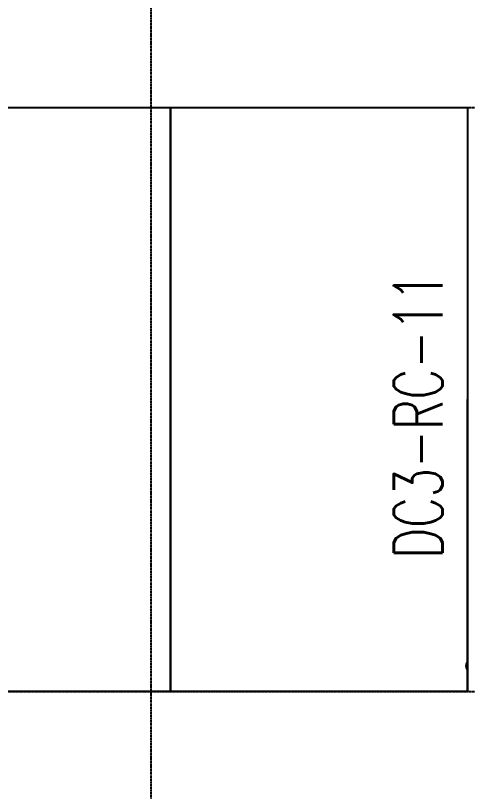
# Model space of a CAD drawing. Extents: x 225000 to 2157367, y 208400 to 840900.
# Drawn here: x 503447 to 504376, y 412797 to 414391 of the extents above; entities that cross this region are included whole.
import ezdxf
from ezdxf.enums import TextEntityAlignment as Align

# ---------------------------------------------------------------- set-up
doc = ezdxf.new("R2010")
doc.units = 0
doc.header["$LTSCALE"] = 10
doc.linetypes.add('XFDC20$0$HIDDEN2', pattern=[0.1875, 0.125, -0.0625])
for name, color, linetype in [('XFDC20$0$A-C-2800 (PH2)', 195, 'XFDC20$0$HIDDEN2'), ('XFM2Q20-DC$0$EQUIP-01', 3, 'Continuous'), ('XFM2Q20-DC$0$M-EQ-TEXT', 3, 'Continuous'), ('XFM2Q20-DC$0$RACK-DC1-600X1200', 6, 'Continuous'), ('XFM2Q20-DC$0$RACK-DC1-洋基', 9, 'Continuous')]:
    doc.layers.add(name, color=color, linetype=linetype)
doc.styles.add('XFM2Q20-DC$0$XFL10-HVAC-EQ-L194205$0$M-TXT', font='simplex.shx', dxfattribs={"width": 0.8, "bigfont": 'chineset.shx'})

# ---------------------------------------------------------------- blocks, each defined once
blk = doc.blocks.new('XFDC20')
at = {"layer": 'XFDC20$0$A-C-2800 (PH2)', "ltscale": 0.3}
for p, q in [((503725.6, 211277.3), (503725.6, 222602.3)), ((498925.6, 214202.3), (511825.6, 214202.3)), ((498925.6, 213002.3), (511825.6, 213002.3))]:
    blk.add_line(p, q, dxfattribs=at)
blk = doc.blocks.new('XFM2Q20-DC$0$RACK-70W-加濕型')
at = {"layer": 'XFM2Q20-DC$0$EQUIP-01'}
blk.add_arc((287.5, 52.5), 15, 326.4427, 33.5573, dxfattribs=at)
blk = doc.blocks.new('XFM2Q20-DC')
at = {"layer": 'XFM2Q20-DC$0$RACK-DC1-600X1200'}
for p, q in [((503155.6, 214202.3), (503765.6, 214202.3)), ((503765.6, 214202.3), (503765.6, 213002.3)), ((503765.6, 214202.3), (504375.6, 214202.3)), ((504375.6, 214202.3), (504375.6, 213002.3)), ((503765.6, 213002.3), (503765.6, 213602.3)), ((504375.6, 213002.3), (504375.6, 213602.3)), ((504375.6, 213002.3), (504375.6, 213602.3))]:
    blk.add_line(p, q, dxfattribs=at)
for points in [[(503765.6, 213002.3), (503155.6, 213002.3), (503155.6, 214202.3), (503765.6, 214202.3)], [(504375.6, 213002.3), (503765.6, 213002.3), (503765.6, 214202.3), (504375.6, 214202.3)]]:
    blk.add_lwpolyline(points, close=True, dxfattribs=at)
at = {"layer": 'XFM2Q20-DC$0$RACK-DC1-洋基', "xscale": -1}
blk.add_blockref('XFM2Q20-DC$0$RACK-70W-加濕型', (504675.6, 213002.3), dxfattribs=at)
at = {"layer": 'XFM2Q20-DC$0$M-EQ-TEXT', "style": 'XFM2Q20-DC$0$XFL10-HVAC-EQ-L194205$0$M-TXT', "width": 0.7}
blk.add_text('DC3-RC-11', height=100, rotation=90, dxfattribs=at).set_placement((504274.1, 213569.3, 0), align=Align.MIDDLE_CENTER)

msp = doc.modelspace()

# ---------------------------------------------------------------- block references
for name in ['XFDC20', 'XFM2Q20-DC']:
    msp.add_blockref(name, (0, 200000))

doc.saveas('drawing.dxf')
